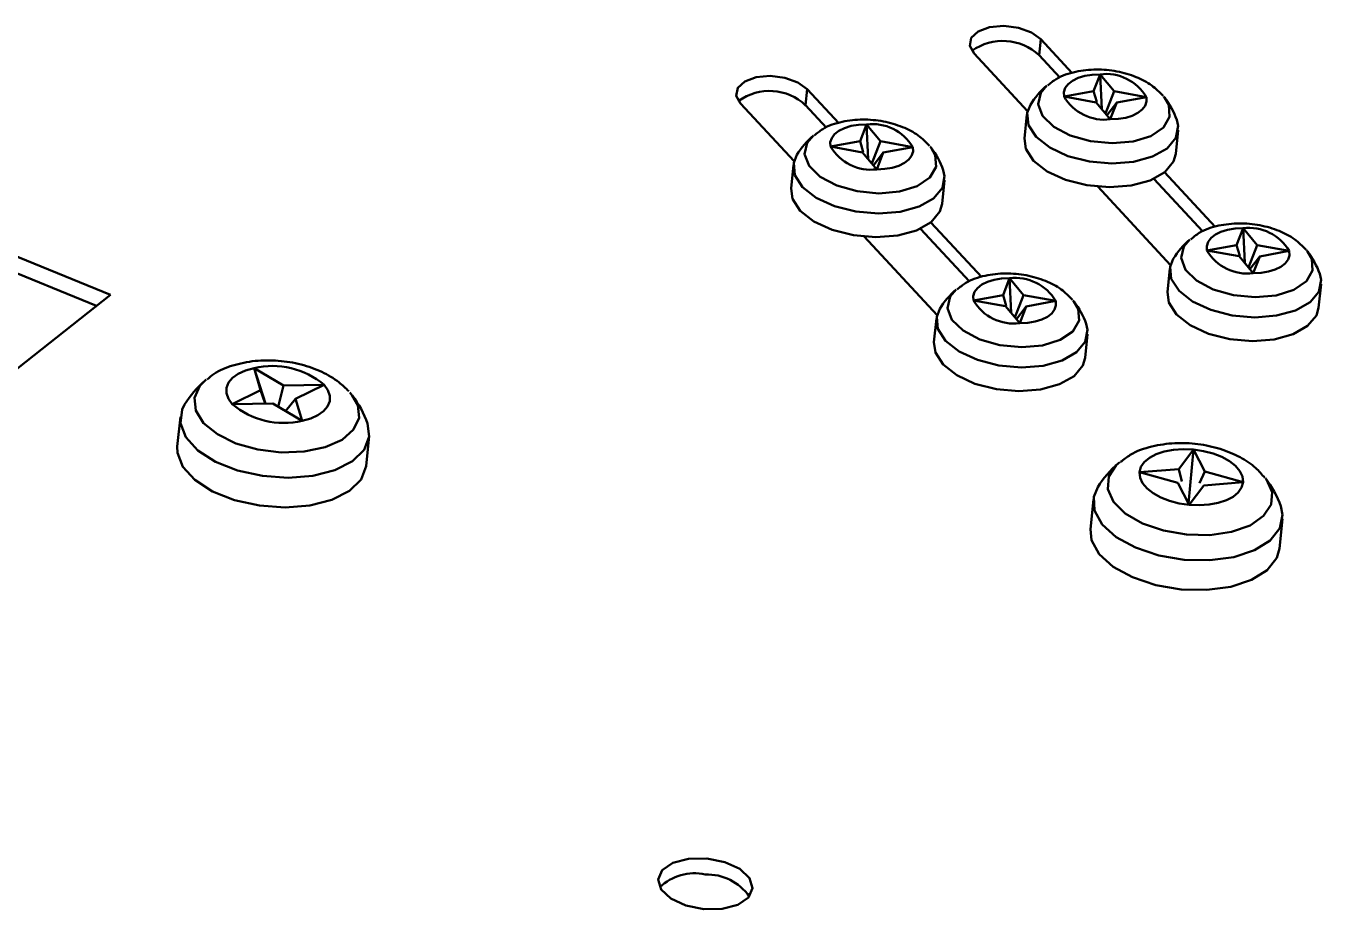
# Model space of a CAD drawing. Header units: millimetres. Extents: x 263 to 2983, y 441 to 2500.
# Drawn here: x 2104.6 to 2172.8, y 1742.8 to 1789.3 of the extents above; entities that cross this region are included whole.
import ezdxf

# ---------------------------------------------------------------- set-up
doc = ezdxf.new("R2010")
doc.units = ezdxf.units.MM
doc.header["$LTSCALE"] = 0.5
doc.layers.add('BOL', color=7, linetype='Continuous', lineweight=50)

msp = doc.modelspace()

# ---------------------------------------------------------------- linework, layer by layer
at = {"layer": 'BOL'}
for p, q in [((2158.009, 1788.555), (2157.923, 1787.714)), ((2158.009, 1788.555), (2159.664, 1786.775)), ((2157.314, 1784.772), (2154.497, 1787.803)), ((2157.923, 1787.714), (2159.018, 1786.536)), ((2160.789, 1785.827), (2161.127, 1786.71)), ((2161.127, 1786.71), (2161.216, 1784.886)), ((2161.127, 1786.71), (2161.872, 1785.82)), ((2083.631, 1785.437), (2109.025, 1775.113)), ((2145.715, 1785.923), (2145.628, 1785.081)), ((2145.715, 1785.923), (2147.369, 1784.143)), ((2159.231, 1785.541), (2160.789, 1785.827)), ((2160.924, 1785.235), (2159.231, 1785.541)), ((2160.789, 1785.827), (2160.953, 1785.256)), ((2161.872, 1785.82), (2161.412, 1784.651)), ((2161.872, 1785.82), (2163.565, 1785.514)), ((2163.565, 1785.514), (2162.007, 1785.228)), ((2164.524, 1785.485), (2164.472, 1785.549)), ((2145.019, 1782.14), (2142.202, 1785.17)), ((2145.628, 1785.081), (2146.723, 1783.903)), ((2161.668, 1784.344), (2160.924, 1785.235)), ((2162.007, 1785.228), (2161.493, 1784.554)), ((2162.007, 1785.228), (2161.668, 1784.344)), ((2148.494, 1783.194), (2148.832, 1784.078)), ((2148.832, 1784.078), (2148.921, 1782.253)), ((2148.832, 1784.078), (2149.577, 1783.187)), ((2157.28, 1784.59), (2157.152, 1783.341)), ((2165.11, 1782.523), (2165.238, 1783.772)), ((2146.936, 1782.909), (2148.494, 1783.194)), ((2148.629, 1782.602), (2146.936, 1782.909)), ((2148.494, 1783.194), (2148.658, 1782.624)), ((2149.374, 1781.712), (2148.629, 1782.602)), ((2149.577, 1783.187), (2149.117, 1782.018)), ((2149.712, 1782.596), (2149.198, 1781.921)), ((2149.712, 1782.596), (2149.374, 1781.712)), ((2149.577, 1783.187), (2151.27, 1782.881)), ((2151.27, 1782.881), (2149.712, 1782.596)), ((2152.229, 1782.852), (2152.177, 1782.917)), ((2144.985, 1781.957), (2144.857, 1780.709)), ((2163.961, 1781.219), (2166.544, 1778.44)), ((2164.517, 1781.556), (2167.19, 1778.68)), ((2152.815, 1779.89), (2152.944, 1781.139)), ((2164.841, 1776.677), (2161.004, 1780.803)), ((2096.885, 1779.172), (2108.293, 1774.533)), ((2151.666, 1778.586), (2154.249, 1775.807)), ((2152.222, 1778.923), (2154.896, 1776.047)), ((2168.315, 1777.731), (2168.654, 1778.615)), ((2168.654, 1778.615), (2168.742, 1776.79)), ((2168.654, 1778.615), (2169.398, 1777.724)), ((2152.546, 1774.044), (2148.709, 1778.171)), ((2166.757, 1777.446), (2168.315, 1777.731)), ((2168.45, 1777.14), (2166.757, 1777.446)), ((2168.315, 1777.731), (2168.479, 1777.161)), ((2169.195, 1776.249), (2168.45, 1777.14)), ((2169.398, 1777.724), (2168.938, 1776.555)), ((2169.533, 1777.133), (2169.019, 1776.459)), ((2169.533, 1777.133), (2169.195, 1776.249)), ((2169.398, 1777.724), (2171.091, 1777.418)), ((2171.091, 1777.418), (2169.533, 1777.133)), ((2172.05, 1777.389), (2171.998, 1777.454)), ((2164.807, 1776.494), (2164.678, 1775.246)), ((2156.02, 1775.099), (2156.359, 1775.982)), ((2156.359, 1775.982), (2156.447, 1774.158)), ((2156.359, 1775.982), (2157.103, 1775.092)), ((2109.025, 1775.113), (2078.555, 1750.994)), ((2154.462, 1774.813), (2156.02, 1775.099)), ((2156.02, 1775.099), (2156.184, 1774.528)), ((2157.103, 1775.092), (2156.644, 1773.923)), ((2157.103, 1775.092), (2158.796, 1774.786)), ((2172.636, 1774.428), (2172.765, 1775.676)), ((2156.155, 1774.507), (2154.462, 1774.813)), ((2156.9, 1773.616), (2156.155, 1774.507)), ((2157.239, 1774.5), (2156.724, 1773.826)), ((2157.239, 1774.5), (2156.9, 1773.616)), ((2158.796, 1774.786), (2157.239, 1774.5)), ((2159.755, 1774.757), (2159.703, 1774.821)), ((2152.512, 1773.862), (2152.383, 1772.613)), ((2160.341, 1771.795), (2160.47, 1773.043)), ((2116.932, 1770.09), (2116.586, 1771.258)), ((2116.586, 1771.258), (2117.183, 1769.389)), ((2116.586, 1771.258), (2118.141, 1770.341)), ((2114.069, 1770.654), (2114.017, 1770.61)), ((2118.141, 1770.341), (2117.851, 1769.226)), ((2118.141, 1770.341), (2120.27, 1770.37)), ((2120.27, 1770.37), (2118.774, 1769.646)), ((2115.436, 1769.365), (2116.932, 1770.09)), ((2116.932, 1770.09), (2117.166, 1769.389)), ((2118.774, 1769.646), (2118.246, 1768.993)), ((2118.774, 1769.646), (2119.12, 1768.477)), ((2121.76, 1769.814), (2121.632, 1769.967)), ((2117.566, 1769.394), (2115.436, 1769.365)), ((2119.12, 1768.477), (2117.566, 1769.394)), ((2112.706, 1768.695), (2112.546, 1767.135)), ((2122.493, 1766.112), (2122.654, 1767.673)), ((2165.276, 1765.945), (2166.041, 1766.972)), ((2166.041, 1766.972), (2165.783, 1764.13)), ((2166.041, 1766.972), (2166.639, 1765.815)), ((2162.162, 1766.315), (2162.093, 1766.259)), ((2163.202, 1765.776), (2165.276, 1765.945)), ((2165.22, 1765.217), (2163.202, 1765.776)), ((2165.276, 1765.945), (2165.432, 1765.285)), ((2166.639, 1765.815), (2166.361, 1765.207)), ((2166.639, 1765.815), (2168.657, 1765.256)), ((2165.818, 1764.06), (2165.22, 1765.217)), ((2166.584, 1765.087), (2165.818, 1764.06)), ((2168.657, 1765.256), (2166.584, 1765.087)), ((2160.783, 1764.344), (2160.622, 1762.783)), ((2170.57, 1761.761), (2170.73, 1763.321))]:
    msp.add_line(p, q, dxfattribs=at)
at = {"layer": 'BOL', "flags": 128}
for points in [[(2154.497, 1787.803), (2154.27, 1788.219), (2154.346, 1788.629), (2154.712, 1788.97), (2155.312, 1789.191), (2156.056, 1789.258), (2156.83, 1789.161), (2157.516, 1788.914), (2158.009, 1788.555)], [(2161.127, 1786.71), (2160.71, 1786.69), (2160.319, 1786.626), (2159.969, 1786.519), (2159.674, 1786.374), (2159.446, 1786.196), (2159.292, 1785.993), (2159.22, 1785.772), (2159.231, 1785.541)], [(2142.202, 1785.17), (2141.975, 1785.586), (2142.051, 1785.996), (2142.417, 1786.337), (2143.017, 1786.558), (2143.761, 1786.625), (2144.535, 1786.528), (2145.221, 1786.281), (2145.715, 1785.923)], [(2158.329, 1786.122), (2158.006, 1785.743), (2157.865, 1785.144), (2158.1, 1784.525), (2158.687, 1783.954), (2159.56, 1783.493), (2160.627, 1783.191), (2161.771, 1783.082)], [(2161.668, 1784.344), (2162.086, 1784.364), (2162.477, 1784.429), (2162.827, 1784.536), (2163.121, 1784.681), (2163.35, 1784.859), (2163.503, 1785.062), (2163.576, 1785.283), (2163.565, 1785.514)], [(2161.771, 1783.082), (2162.868, 1783.177), (2163.8, 1783.466), (2164.465, 1783.917), (2164.792, 1784.482), (2164.744, 1785.1), (2164.524, 1785.485)], [(2157.459, 1785.102), (2157.294, 1784.686), (2157.353, 1784.044), (2157.759, 1783.415), (2158.476, 1782.854), (2159.44, 1782.411), (2160.566, 1782.125), (2161.753, 1782.022)], [(2148.832, 1784.078), (2148.415, 1784.058), (2148.024, 1783.993), (2147.674, 1783.886), (2147.38, 1783.741), (2147.151, 1783.563), (2146.998, 1783.36), (2146.925, 1783.139), (2146.936, 1782.909)], [(2161.753, 1782.022), (2162.897, 1782.11), (2163.895, 1782.383), (2164.659, 1782.815), (2165.121, 1783.368), (2165.24, 1783.994), (2165.168, 1784.31)], [(2146.034, 1783.489), (2145.712, 1783.111), (2145.57, 1782.511), (2145.805, 1781.892), (2146.392, 1781.321), (2147.265, 1780.86), (2148.332, 1780.559), (2149.476, 1780.449)], [(2157.152, 1783.341), (2157.225, 1782.796), (2157.63, 1782.167), (2158.347, 1781.606), (2159.311, 1781.163), (2160.437, 1780.877), (2161.625, 1780.773)], [(2149.374, 1781.712), (2149.791, 1781.732), (2150.182, 1781.797), (2150.532, 1781.903), (2150.826, 1782.048), (2151.055, 1782.226), (2151.208, 1782.429), (2151.281, 1782.65), (2151.27, 1782.881)], [(2149.476, 1780.449), (2150.574, 1780.544), (2151.505, 1780.833), (2152.17, 1781.285), (2152.497, 1781.85), (2152.449, 1782.467), (2152.229, 1782.852)], [(2145.164, 1782.47), (2145, 1782.053), (2145.058, 1781.412), (2145.464, 1780.783), (2146.181, 1780.221), (2147.145, 1779.778), (2148.271, 1779.492), (2149.458, 1779.389)], [(2161.625, 1780.773), (2162.768, 1780.862), (2163.767, 1781.134), (2164.53, 1781.566), (2164.992, 1782.12), (2165.11, 1782.523)], [(2149.458, 1779.389), (2150.602, 1779.477), (2151.6, 1779.75), (2152.364, 1780.182), (2152.826, 1780.736), (2152.945, 1781.361), (2152.873, 1781.677)], [(2144.857, 1780.709), (2144.93, 1780.163), (2145.336, 1779.534), (2146.052, 1778.973), (2147.017, 1778.53), (2148.142, 1778.244), (2149.33, 1778.141)], [(2149.33, 1778.141), (2150.474, 1778.229), (2151.472, 1778.501), (2152.236, 1778.934), (2152.698, 1779.487), (2152.815, 1779.89)], [(2168.654, 1778.615), (2168.236, 1778.595), (2167.845, 1778.53), (2167.495, 1778.423), (2167.201, 1778.278), (2166.972, 1778.101), (2166.819, 1777.898), (2166.746, 1777.676), (2166.757, 1777.446)], [(2165.855, 1778.026), (2165.533, 1777.648), (2165.391, 1777.049), (2165.626, 1776.43), (2166.213, 1775.859), (2167.087, 1775.397), (2168.153, 1775.096), (2169.297, 1774.987)], [(2169.195, 1776.249), (2169.612, 1776.269), (2170.003, 1776.334), (2170.353, 1776.441), (2170.647, 1776.586), (2170.876, 1776.763), (2171.029, 1776.967), (2171.102, 1777.188), (2171.091, 1777.418)], [(2169.297, 1774.987), (2170.395, 1775.082), (2171.326, 1775.37), (2171.991, 1775.822), (2172.318, 1776.387), (2172.27, 1777.005), (2172.05, 1777.389)], [(2164.985, 1777.007), (2164.821, 1776.59), (2164.879, 1775.949), (2165.285, 1775.32), (2166.002, 1774.759), (2166.966, 1774.316), (2168.092, 1774.03), (2169.279, 1773.926)], [(2156.359, 1775.982), (2155.941, 1775.962), (2155.55, 1775.898), (2155.2, 1775.791), (2154.906, 1775.646), (2154.677, 1775.468), (2154.524, 1775.265), (2154.451, 1775.044), (2154.462, 1774.813)], [(2169.279, 1773.926), (2170.423, 1774.015), (2171.421, 1774.287), (2172.185, 1774.719), (2172.647, 1775.273), (2172.766, 1775.899), (2172.695, 1776.214)], [(2153.56, 1775.394), (2153.238, 1775.015), (2153.096, 1774.416), (2153.332, 1773.797), (2153.918, 1773.226), (2154.792, 1772.765), (2155.858, 1772.463), (2157.002, 1772.354)], [(2164.678, 1775.246), (2164.751, 1774.701), (2165.157, 1774.072), (2165.874, 1773.51), (2166.838, 1773.067), (2167.964, 1772.781), (2169.151, 1772.678)], [(2152.69, 1774.374), (2152.526, 1773.957), (2152.584, 1773.316), (2152.99, 1772.687), (2153.707, 1772.126), (2154.671, 1771.683), (2155.797, 1771.397), (2156.984, 1771.293)], [(2156.9, 1773.616), (2157.317, 1773.636), (2157.708, 1773.701), (2158.058, 1773.808), (2158.353, 1773.953), (2158.581, 1774.131), (2158.735, 1774.334), (2158.807, 1774.555), (2158.796, 1774.786)], [(2157.002, 1772.354), (2158.1, 1772.449), (2159.031, 1772.738), (2159.697, 1773.189), (2160.023, 1773.754), (2159.976, 1774.372), (2159.755, 1774.757)], [(2169.151, 1772.678), (2170.295, 1772.766), (2171.293, 1773.039), (2172.057, 1773.471), (2172.519, 1774.025), (2172.636, 1774.428)], [(2156.984, 1771.293), (2158.128, 1771.382), (2159.126, 1771.654), (2159.89, 1772.087), (2160.352, 1772.64), (2160.471, 1773.266), (2160.4, 1773.582)], [(2152.383, 1772.613), (2152.456, 1772.068), (2152.862, 1771.439), (2153.579, 1770.878), (2154.543, 1770.434), (2155.669, 1770.148), (2156.856, 1770.045)], [(2156.856, 1770.045), (2158, 1770.134), (2158.998, 1770.406), (2159.762, 1770.838), (2160.224, 1771.392), (2160.341, 1771.795)], [(2116.586, 1771.258), (2116.139, 1771.134), (2115.757, 1770.96), (2115.456, 1770.745), (2115.248, 1770.495), (2115.139, 1770.222), (2115.135, 1769.935), (2115.235, 1769.646), (2115.436, 1769.365)], [(2114.017, 1770.61), (2113.734, 1770.316), (2113.45, 1769.69), (2113.518, 1769.022), (2113.93, 1768.365), (2114.655, 1767.774), (2115.633, 1767.295), (2116.785, 1766.968), (2118.018, 1766.818), (2119.231, 1766.86), (2120.327, 1767.088), (2121.217, 1767.484), (2121.828, 1768.017), (2122.112, 1768.642), (2122.044, 1769.311), (2121.76, 1769.814)], [(2119.12, 1768.477), (2119.568, 1768.602), (2119.949, 1768.775), (2120.25, 1768.991), (2120.459, 1769.24), (2120.567, 1769.513), (2120.571, 1769.8), (2120.471, 1770.089), (2120.27, 1770.37)], [(2112.929, 1769.336), (2112.798, 1769.074), (2112.712, 1768.353), (2112.994, 1767.62), (2113.624, 1766.929), (2114.555, 1766.331), (2115.717, 1765.87), (2117.025, 1765.581), (2118.382, 1765.485), (2119.686, 1765.589), (2120.842, 1765.886), (2121.763, 1766.353), (2122.381, 1766.955), (2122.651, 1767.649), (2122.566, 1768.345)], [(2112.546, 1767.135), (2112.552, 1766.793), (2112.834, 1766.06), (2113.464, 1765.369), (2114.394, 1764.771), (2115.557, 1764.31), (2116.865, 1764.021), (2118.221, 1763.925), (2119.526, 1764.029), (2120.682, 1764.325), (2121.603, 1764.792), (2122.221, 1765.395), (2122.491, 1766.089), (2122.493, 1766.112)], [(2166.041, 1766.972), (2165.507, 1766.995), (2164.989, 1766.961), (2164.507, 1766.871), (2164.08, 1766.729), (2163.724, 1766.541), (2163.452, 1766.313), (2163.276, 1766.055), (2163.202, 1765.776)], [(2168.657, 1765.256), (2168.626, 1765.545), (2168.492, 1765.833), (2168.259, 1766.109), (2167.937, 1766.362), (2167.537, 1766.582), (2167.076, 1766.762), (2166.571, 1766.893), (2166.041, 1766.972)], [(2162.093, 1766.259), (2161.979, 1766.155), (2161.583, 1765.555), (2161.532, 1764.895), (2161.832, 1764.228), (2162.458, 1763.609), (2163.36, 1763.088), (2164.464, 1762.706), (2165.68, 1762.496)], [(2163.202, 1765.776), (2163.233, 1765.487), (2163.367, 1765.199), (2163.6, 1764.923), (2163.922, 1764.671), (2164.322, 1764.45), (2164.783, 1764.271), (2165.288, 1764.139), (2165.818, 1764.06)], [(2161.005, 1764.985), (2160.805, 1764.487), (2160.842, 1763.756), (2161.244, 1763.031), (2161.98, 1762.366), (2162.997, 1761.809), (2164.218, 1761.402), (2165.553, 1761.176)], [(2165.68, 1762.496), (2166.911, 1762.473), (2168.057, 1762.64), (2169.024, 1762.983), (2169.735, 1763.475), (2170.132, 1764.075), (2170.183, 1764.735), (2169.883, 1765.402), (2169.837, 1765.463)], [(2165.818, 1764.06), (2166.353, 1764.038), (2166.87, 1764.072), (2167.352, 1764.161), (2167.779, 1764.303), (2168.135, 1764.491), (2168.407, 1764.719), (2168.583, 1764.977), (2168.657, 1765.256)], [(2165.553, 1761.176), (2166.904, 1761.146), (2168.169, 1761.316), (2169.255, 1761.672), (2170.082, 1762.189), (2170.588, 1762.828), (2170.736, 1763.541), (2170.643, 1763.994)], [(2160.622, 1762.783), (2160.682, 1762.196), (2161.084, 1761.471), (2161.82, 1760.805), (2162.837, 1760.249), (2164.058, 1759.842), (2165.393, 1759.615)], [(2165.393, 1759.615), (2166.743, 1759.586), (2168.009, 1759.756), (2169.095, 1760.112), (2169.922, 1760.629), (2170.428, 1761.267), (2170.57, 1761.761)], [(2140.425, 1745.455), (2141.372, 1745.268), (2142.162, 1744.906), (2142.676, 1744.426), (2142.835, 1743.9), (2142.616, 1743.408), (2142.05, 1743.025), (2141.225, 1742.809), (2140.267, 1742.794), (2139.32, 1742.982), (2138.53, 1743.343), (2138.016, 1743.824), (2137.857, 1744.35), (2138.076, 1744.842), (2138.642, 1745.225), (2139.467, 1745.44), (2140.425, 1745.455)]]:
    msp.add_lwpolyline(points, dxfattribs=at)
at = {"layer": 'BOL'}
for centre, radius, start, end in [((2156.012, 1785.676), 2.793, 46.83285, 125.65004), ((2161.436, 1784.259), 2.471, 30.52088, 97.1727), ((2161.123, 1782.855), 4.299, 130.54445, 148.48304), ((2143.717, 1783.043), 2.793, 46.83285, 125.65004), ((2161.36, 1786.796), 2.471, 210.52088, 277.1727), ((2161.123, 1782.855), 4.299, 19.77755, 37.71613), ((2149.141, 1781.626), 2.471, 30.52088, 97.1727), ((2148.828, 1780.222), 4.299, 130.54445, 148.48304), ((2149.065, 1784.164), 2.471, 210.52088, 277.1727), ((2148.828, 1780.222), 4.299, 19.77755, 37.71613), ((2168.962, 1776.163), 2.471, 30.52146, 97.17149), ((2168.649, 1774.76), 4.299, 130.54445, 148.48304), ((2168.886, 1778.701), 2.471, 210.52146, 277.17149), ((2168.649, 1774.76), 4.299, 19.77755, 37.71613), ((2156.667, 1773.53), 2.471, 30.52146, 97.17149), ((2156.354, 1772.127), 4.299, 130.54445, 148.48304), ((2156.591, 1776.068), 2.471, 210.52146, 277.17149), ((2156.354, 1772.127), 4.299, 19.77755, 37.71613), ((2117.541, 1767.133), 4.235, 49.86942, 103.03509), ((2117.51, 1766.527), 5.373, 130.54445, 148.48304), ((2117.51, 1766.527), 5.373, 19.77755, 37.71613), ((2118.165, 1772.603), 4.235, 229.86845, 283.03538), ((2165.586, 1762.176), 5.373, 130.54445, 148.48304), ((2165.586, 1762.176), 5.373, 19.77755, 37.71613), ((2139.761, 1742.058), 2.62, 77.26218, 133.88108), ((2140.438, 1741.897), 2.718, 35.137, 92.08781)]:
    msp.add_arc(centre, radius, start, end, dxfattribs=at)
for points, knots in [([(2164.447, 1785.58), (2164.257, 1785.77), (2163.855, 1786.174), (2163.022, 1786.605), (2162.021, 1786.9), (2160.915, 1787.001), (2159.816, 1786.874), (2158.938, 1786.591), (2158.519, 1786.243), (2158.374, 1786.123)], [0, 0, 0, 0, 0.127752, 0.270632, 0.425283, 0.581013, 0.74064, 0.910036, 1, 1, 1, 1]), ([(2152.152, 1782.947), (2151.962, 1783.138), (2151.56, 1783.541), (2150.727, 1783.972), (2149.727, 1784.267), (2148.62, 1784.368), (2147.521, 1784.242), (2146.643, 1783.959), (2146.224, 1783.611), (2146.079, 1783.49)], [0, 0, 0, 0, 0.127754, 0.270631, 0.425283, 0.581013, 0.74064, 0.910036, 1, 1, 1, 1]), ([(2171.973, 1777.485), (2171.783, 1777.675), (2171.381, 1778.079), (2170.548, 1778.51), (2169.548, 1778.804), (2168.441, 1778.906), (2167.342, 1778.779), (2166.464, 1778.496), (2166.045, 1778.148), (2165.9, 1778.027)], [0, 0, 0, 0, 0.1277452, 0.2706329, 0.4252797, 0.5810107, 0.7406387, 0.9100353, 1, 1, 1, 1]), ([(2159.678, 1774.852), (2159.488, 1775.042), (2159.086, 1775.446), (2158.253, 1775.877), (2157.253, 1776.172), (2156.146, 1776.273), (2155.047, 1776.146), (2154.17, 1775.863), (2153.751, 1775.515), (2153.605, 1775.395)], [0, 0, 0, 0, 0.127747, 0.270632, 0.425279, 0.58101, 0.740639, 0.910035, 1, 1, 1, 1]), ([(2121.576, 1770.034), (2121.408, 1770.198), (2120.997, 1770.601), (2120.156, 1771.089), (2119.069, 1771.478), (2117.861, 1771.676), (2116.62, 1771.669), (2115.475, 1771.429), (2114.62, 1771.09), (2114.235, 1770.755), (2114.116, 1770.651)], [0, 0, 0, 0, 0.091406, 0.224349, 0.36559, 0.508211, 0.652122, 0.800859, 0.938133, 1, 1, 1, 1]), ([(2169.804, 1765.477), (2169.65, 1765.66), (2169.288, 1766.092), (2168.491, 1766.605), (2167.463, 1767.037), (2166.279, 1767.289), (2165.04, 1767.341), (2163.823, 1767.16), (2162.852, 1766.828), (2162.376, 1766.45), (2162.213, 1766.319)], [0, 0, 0, 0, 0.090729, 0.213809, 0.348958, 0.487507, 0.626637, 0.769413, 0.920653, 1, 1, 1, 1])]:
    msp.add_open_spline(points, degree=3, knots=knots, dxfattribs=at)

doc.saveas('drawing.dxf')
